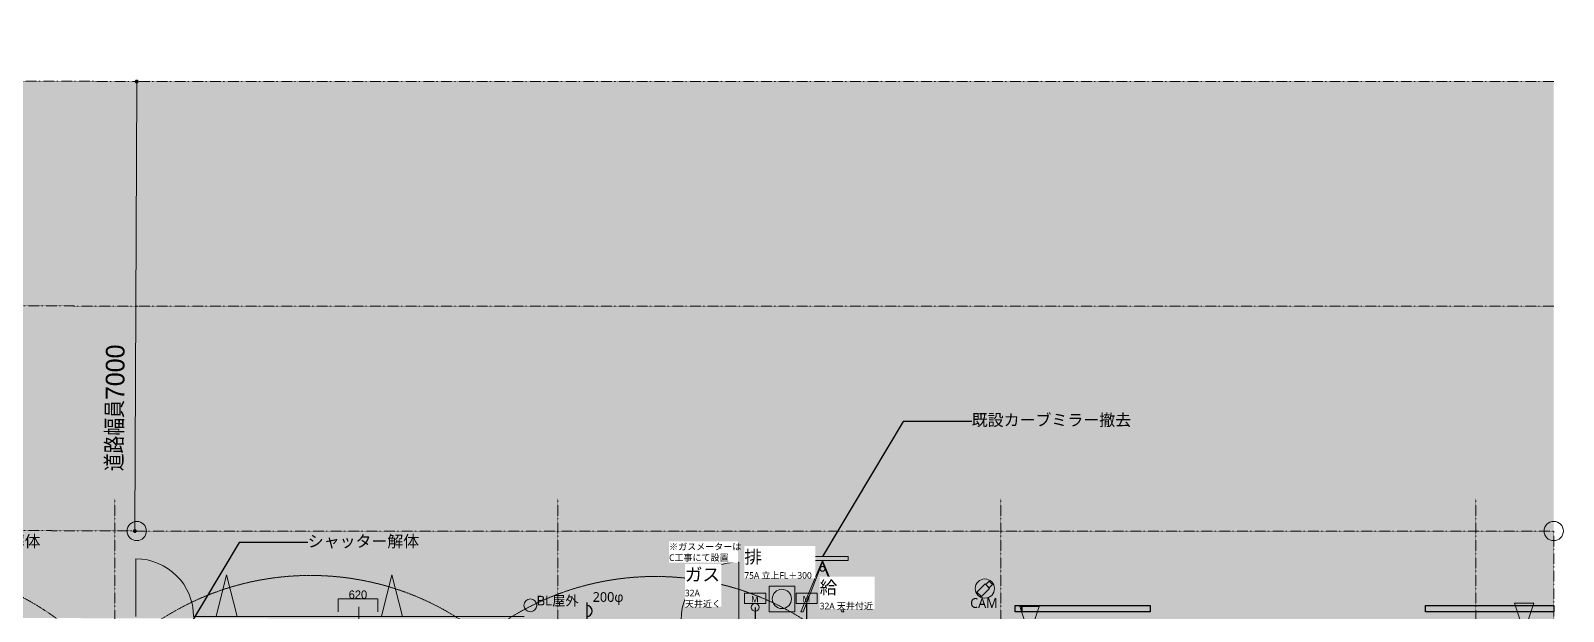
# Model space of a CAD drawing. Header units: millimetres. Extents: x -376000 to 292178, y -193032 to 188048.
# Drawn here: x -284079 to -260204, y 71181 to 80224 of the extents above; entities that cross this region are included whole.
import ezdxf

# ---------------------------------------------------------------- set-up
doc = ezdxf.new("R2010")
doc.units = ezdxf.units.MM
doc.header["$PDMODE"] = 1
doc.header["$PDSIZE"] = -2
doc.linetypes.add('VW-01 短破線', pattern=[2.116125, 1.058062, -1.058062])
doc.linetypes.add('ラインタイプ-6', pattern=[5.291531, 3.175, -1.058062, 0.352704, -0.705764])
for name, color, linetype, lineweight in [('00_一般', 7, 'Continuous', 5), ('07_文字・記号', 7, 'Continuous', 9), ('_セキュリティー (2D)', 7, 'Continuous', 5), ('_塗（エリア） (2D)', 7, 'Continuous', 5), ('_天井プロット (2D)', 7, 'Continuous', 5), ('_平面図(既存部) (2D)', 7, 'Continuous', 5), ('_平面図（新設） (2D)', 7, 'Continuous', 5), ('_文字・記号 (2D)', 7, 'Continuous', 5), ('_給排水ガス (2D)', 7, 'Continuous', 5), ('_解体部 (2D)', 7, 'Continuous', 5), ('一般', 7, 'Continuous', 5), ('寸法', 7, 'Continuous', 5)]:
    doc.layers.add(name, color=color, linetype=linetype, lineweight=lineweight)
for name, color, linetype, lineweight, true_color in [('02_0.25', 1, 'Continuous', 25, 0xff0000), ('03_0.15', 7, 'Continuous', 15, 0x990099), ('04_0.10', 7, 'Continuous', 9, 0x0099ff), ('06一点鎖線', 7, 'ラインタイプ-6', 9, 0x9999ff), ('08_ハッチ・色', 7, 'Continuous', 5, 0x888888)]:
    doc.layers.add(name, color=color, linetype=linetype, lineweight=lineweight, true_color=true_color)
doc.styles.add('Helvetica', font='')
doc.styles.add('Hiragino Kaku Gothic Pro W3', font='', dxfattribs={"bigfont": 'Hiragino Kaku Gothic Pro W3'})
doc.styles.add('Hiragino Sans W3', font='', dxfattribs={"bigfont": 'Hiragino Sans W3'})
doc.styles.add('Yu Gothic UI', font='Yu Gothic UI.ttf')
doc.styles.add('Yu Gothic UI (bold)', font='Yu Gothic UI.ttf')
doc.styles.add('Yu Gothic UI Semilight', font='Yu Gothic UI Semilight.ttf')
doc.styles.add('ＭＳ Ｐゴシック', font='MS PGothic.ttf')
doc.styles.get('Helvetica').set_extended_font_data('Helvetica')
doc.styles.get('Hiragino Kaku Gothic Pro W3').set_extended_font_data('Hiragino Kaku Gothic Pro W3')
doc.styles.get('Hiragino Sans W3').set_extended_font_data('Hiragino Sans W3')
doc.dimstyles.new('RGT', dxfattribs={"dimtxt": 161.781684, "dimasz": 0.999939, "dimexe": 0, "dimexo": 1, "dimgap": 0.5, "dimtad": 1, "dimdsep": 46, "dimtxsty": 'Hiragino Sans W3', "dimblk": 'DOT', "dimblk1": 'DOT', "dimblk2": 'DOT', "dimcen": 0, "dimazin": 0, "dimtfac": 1, "dimtix": 1, "dimtmove": 0, "dimatfit": 0, "dimldrblk": 'VW_FILLEDARROW', "dimfxl": 1, "dimfrac": 2, "dimtolj": 1, "dimarcsym": 0})
doc.dimstyles.new('建具表寸法', dxfattribs={"dimtxt": 161.781684, "dimasz": 0.199988, "dimexe": 0, "dimexo": 0.3, "dimgap": 0.005, "dimtad": 1, "dimdsep": 46, "dimtxsty": 'Hiragino Sans W3', "dimblk": 'DOT', "dimblk1": 'DOT', "dimblk2": 'DOT', "dimcen": 0, "dimazin": 0, "dimtfac": 1, "dimtix": 1, "dimtmove": 0, "dimatfit": 0, "dimldrblk": 'VW_FILLEDARROW', "dimfxl": 1, "dimfrac": 2, "dimtolj": 1, "dimarcsym": 0})

# ---------------------------------------------------------------- blocks, each defined once
blk = doc.blocks.new('給排水ガス (2D)')
at = {"layer": '02_0.25'}
for p, q in [((-272793, 71243), (-272793, 70863)), ((-271990, 70863), (-271990, 71303))]:
    blk.add_line(p, q, dxfattribs=at)
at = {"layer": '04_0.10', "flags": 128}
for points in [[(-272628, 71463), (-272628, 71303), (-272958, 71303), (-272958, 71463)], [(-271825, 71463), (-271825, 71303), (-272155, 71303), (-272155, 71463)]]:
    blk.add_lwpolyline(points, close=True, dxfattribs=at)
at = {"layer": '04_0.10', "linetype": 'Continuous', "flags": 128}
blk.add_lwpolyline([(-272177, 71575), (-272177, 71175), (-272577, 71175), (-272577, 71575)], close=True, dxfattribs=at)
at = {"layer": '04_0.10', "linetype": 'Continuous'}
blk.add_circle((-272377, 71375), 150, dxfattribs=at)
at = {"layer": '04_0.10'}
blk.add_circle((-272793, 71243), 60, dxfattribs=at)
at = {"layer": '04_0.10', "char_height": 101, "attachment_point": 1, "line_spacing_factor": 1.006498, "style": 'Yu Gothic UI Semilight'}
for insert in [(-272857, 71422), (-272055, 71422)]:
    blk.add_mtext('M', dxfattribs=dict(at, insert=insert))
blk = doc.blocks.new('塗（エリア） (2D)')
at = {"layer": '08_ハッチ・色', "linetype": 'Continuous', "lineweight": 0, "true_color": 0xeac0a9, "transparency": 33554483}
blk.add_hatch(color=31, dxfattribs=at).paths.add_polyline_path([(-299550, 39061), (-299676, 54073), (-300375, 73245), (-290384, 72465), (-282426, 72432), (-260354, 72432), (-260354, 79432), (-271390, 79432), (-282397, 79432), (-290097, 79464), (-294963, 79844), (-299830, 80224), (-302425, 80224), (-302425, 73245), (-302076, 63659), (-301726, 54073), (-301600, 39061)])
blk.add_hatch(color=31, dxfattribs=at).paths.add_polyline_path([(-299550, 39061), (-299676, 54073), (-300375, 73245), (-290384, 72465), (-282426, 72432), (-260354, 72432), (-260354, 79432), (-271390, 79432), (-282397, 79432), (-290097, 79464), (-294963, 79844), (-299830, 80224), (-302425, 80224), (-302425, 73245), (-302076, 63659), (-301726, 54073), (-301600, 39061)])
at = {"layer": '08_ハッチ・色', "linetype": 'Continuous', "lineweight": 0}
blk.add_hatch(color=253, dxfattribs=at).paths.add_polyline_path([(-296796, 71099), (-268766, 71049), (-268766, 70849), (-260353, 70849), (-260354, 72432), (-282455, 72432), (-290384, 72465), (-296796, 72966)])
blk = doc.blocks.new('平面図(既存部) (2D)')
at = {"layer": '03_0.15', "color": 7, "flags": 128}
for points in [[(-272145, 72035), (-271345, 72035), (-271345, 71975), (-272145, 71975)], [(-272080.162, 71173.559), (-271745, 71975), (-271413.595, 71173.559), (-271443.595, 71173.559), (-271745, 71945), (-272046.405, 71173.559)]]:
    blk.add_lwpolyline(points, close=True, dxfattribs=at)
at = {"layer": '03_0.15', "color": 7}
blk.add_circle((-271745, 71842.399), 37.5, dxfattribs=at)
at = {"layer": '06一点鎖線', "color": 7, "lineweight": 9}
for p, q in [((-290096.679, 79463.869), (-282396.973, 79431.94)), ((-290096.679, 79463.869), (-282396.973, 79431.94)), ((-282426, 79432), (-260354.2, 79432)), ((-282426, 79432), (-260354.2, 79432))]:
    blk.add_line(p, q, dxfattribs=at)
at = {"layer": '06一点鎖線', "color": 252, "linetype": 'ラインタイプ-6', "lineweight": 5, "true_color": 0x888888}
for p, q in [((-290240.339, 75964.434), (-282411.486, 75931.97)), ((-290240.339, 75964.434), (-282411.486, 75931.97)), ((-282426, 75932), (-260354.2, 75932)), ((-282426, 75932), (-260354.2, 75932))]:
    blk.add_line(p, q, dxfattribs=at)
at = {"layer": '06一点鎖線'}
for p, q in [((-282765.756, 72935.684), (-282765.756, 54935.684)), ((-282765.756, 72935.684), (-282765.756, 54935.684)), ((-275865.756, 72935.684), (-275865.756, 54935.684)), ((-275865.756, 72935.684), (-275865.756, 54935.684)), ((-268965.756, 72935.684), (-268965.756, 54935.684)), ((-268965.756, 72935.684), (-268965.756, 54935.684)), ((-261565.756, 72935.684), (-261565.756, 54935.684)), ((-261565.756, 72935.684), (-261565.756, 54935.684))]:
    blk.add_line(p, q, dxfattribs=at)
at = {"layer": '06一点鎖線', "color": 7, "lineweight": 9, "flags": 128}
blk.add_lwpolyline([(-300375, 73245), (-290384, 72465), (-282426, 72432), (-260354.2, 72432), (-260336.5, 54384.5), (-262234, 54446), (-287208.5, 54177.5), (-299676, 54073)], close=True, dxfattribs=at)
blk.add_lwpolyline([(-300375, 73245), (-290384, 72465), (-282426, 72432), (-260354.2, 72432), (-260336.5, 54384.5), (-262234, 54446), (-287208.5, 54177.5), (-299676, 54073)], close=True, dxfattribs=at)
at = {"layer": '06一点鎖線', "color": 7, "linetype": 'Continuous', "lineweight": 13}
for centre in [(-282426, 72432), (-282426, 72432), (-260354.2, 72432), (-260354.2, 72432)]:
    blk.add_circle(centre, 150, dxfattribs=at)
blk = doc.blocks.new('引出線付き注釈-2')
at = {"layer": '02_0.25'}
for p, q in [((0, 0), (-1256, -2105)), ((1069, 0), (0, 0))]:
    blk.add_line(p, q, dxfattribs=at)
at = {"layer": '02_0.25', "insert": (1070, 112), "char_height": 181.9, "width": 2545.08, "attachment_point": 1, "line_spacing_factor": 0.840015, "style": 'Helvetica'}
blk.add_mtext('既設カーブミラー撤去', dxfattribs=at)
blk = doc.blocks.new('_Dot')
at = {"color": 0, "linetype": 'ByBlock', "lineweight": -2}
blk.add_line((-0.5, 0), (-1, 0), dxfattribs=at)
at = {"color": 0, "linetype": 'ByBlock', "const_width": 0.5}
blk.add_lwpolyline([(-0.25, 0, 1), (0.25, 0, 1)], format="xyb", close=True, dxfattribs=at)
blk = doc.blocks.new('*D271')
at = {"layer": 'Defpoints', "color": 0}
for p in [(-279291, 71374), (-279291, 71174), (-278671, 71174)]:
    blk.add_point(p, dxfattribs=at)
at = {"layer": '寸法', "color": 0, "lineweight": -2}
for p, q in [((-279291, 71174), (-279291, 71374)), ((-278683, 71374), (-279279, 71374)), ((-278671, 71174), (-278671, 71374))]:
    blk.add_line(p, q, dxfattribs=at)
at = {"layer": '寸法', "color": 0, "lineweight": -2, "xscale": 11.999267578125, "yscale": 11.999267578125, "zscale": 11.999267578125, "rotation": 180}
blk.add_blockref('_Dot', (-279291, 71374), dxfattribs=at)
at = {"layer": '寸法', "color": 0, "lineweight": -2, "xscale": 11.999267578125, "yscale": 11.999267578125, "zscale": 11.999267578125}
blk.add_blockref('_Dot', (-278671, 71374), dxfattribs=at)
at = {"layer": '寸法', "color": 0, "insert": (-278981, 71441), "char_height": 129.4, "attachment_point": 5, "style": 'Hiragino Kaku Gothic Pro W3'}
blk.add_mtext('\\A1;620', dxfattribs=at)
blk = doc.blocks.new('VW_FILLEDARROW')
at = {"color": 0, "linetype": 'Continuous', "lineweight": 5, "transparency": 16777216, "flags": 128}
blk.add_lwpolyline([(-161.33, 43.23), (0, 0), (-161.33, -43.23)], close=True, dxfattribs=at)
blk = doc.blocks.new('引出線付き注釈-4')
at = {"layer": '02_0.25'}
for p, q in [((0, 0), (-837, -1403)), ((1069, 0), (0, 0))]:
    blk.add_line(p, q, dxfattribs=at)
at = {"layer": '02_0.25', "insert": (1070, 112), "char_height": 181.9, "width": 1798.32, "attachment_point": 1, "line_spacing_factor": 0.840015, "style": 'Helvetica'}
blk.add_mtext('シャッター解体', dxfattribs=at)
blk = doc.blocks.new('引出線付き注釈-5')
at = {"layer": '02_0.25'}
for p, q in [((0, 0), (-837, -1403)), ((1069, 0), (0, 0))]:
    blk.add_line(p, q, dxfattribs=at)
at = {"layer": '02_0.25', "insert": (1070, 112), "char_height": 181.9, "width": 1798.32, "attachment_point": 1, "line_spacing_factor": 0.840015, "style": 'Helvetica'}
blk.add_mtext('シャッター解体', dxfattribs=at)
blk = doc.blocks.new('グループ-704')
at = {"layer": '04_0.10'}
blk.add_line((-273046, 71949), (-273046, 71049), dxfattribs=at)
blk.add_arc((-273046, 71049), 900, 90, 180, dxfattribs=at)
blk = doc.blocks.new('グループ-708')
at = {"layer": '04_0.10'}
blk.add_line((-282441, 71999), (-282441, 71099), dxfattribs=at)
blk.add_arc((-282441, 71099), 900, 0, 90, dxfattribs=at)
blk = doc.blocks.new('グループ-709')
at = {"layer": '04_0.10'}
for p, q in [((-281191, 71099), (-281026, 71748)), ((-280861, 71099), (-281026, 71748)), ((-278616, 71099), (-278451, 71748)), ((-278286, 71099), (-278451, 71748)), ((-278966, 71249), (-278966, 70949)), ((-276391, 71099), (-281541, 71099))]:
    blk.add_line(p, q, dxfattribs=at)
blk = doc.blocks.new('平面図（新設） (2D)')
at = {"layer": '04_0.10'}
for name in ['グループ-708', 'グループ-704', 'グループ-709']:
    blk.add_blockref(name, (0, 0), dxfattribs=at)
blk = doc.blocks.new('グループ-1195')
at = {"layer": '07_文字・記号', "color": 160, "true_color": 0x003dff, "flags": 128}
blk.add_lwpolyline([(-268670, 71256), (-268370, 71256), (-268520, 70806)], close=True, dxfattribs=at)
at = {"layer": '07_文字・記号', "color": 160, "true_color": 0x003dff}
blk.add_circle((-268520, 70806), 150, dxfattribs=at)
at = {"layer": '07_文字・記号', "color": 160, "true_color": 0x003dff, "insert": (-268437, 70666), "char_height": 150.8, "attachment_point": 1, "line_spacing_factor": 1.031872, "style": 'Yu Gothic UI (bold)'}
blk.add_mtext('SK', dxfattribs=at)
blk = doc.blocks.new('グループ-1196')
at = {"layer": '07_文字・記号', "color": 160, "true_color": 0x003dff, "flags": 128}
blk.add_lwpolyline([(-260966, 71306), (-260666, 71306), (-260816, 70856)], close=True, dxfattribs=at)
at = {"layer": '07_文字・記号', "color": 160, "true_color": 0x003dff}
blk.add_circle((-260816, 70856), 150, dxfattribs=at)
at = {"layer": '07_文字・記号', "color": 160, "true_color": 0x003dff, "insert": (-260732, 70716), "char_height": 150.8, "attachment_point": 1, "line_spacing_factor": 1.031872, "style": 'Yu Gothic UI (bold)'}
blk.add_mtext('SK', dxfattribs=at)
blk = doc.blocks.new('天井プロット (2D)')
at = {"layer": '02_0.25'}
blk.add_line((-275417, 71321), (-275417, 70503), dxfattribs=at)
blk.add_arc((-275417, 71186), 86, 270, 90, dxfattribs=at)
at = {"layer": '07_文字・記号', "color": 100, "linetype": 'VW-01 短破線', "true_color": 0x00ff3f}
for centre in [(-286216, 67599), (-279720, 67440), (-274348, 67424)]:
    blk.add_circle(centre, 4300, dxfattribs=at)
at = {"layer": '07_文字・記号', "color": 160, "true_color": 0x0036e9}
blk.add_circle((-276294, 71274), 100, dxfattribs=at)
at = {"layer": '07_文字・記号'}
for name in ['グループ-1195', 'グループ-1196']:
    blk.add_blockref(name, (0, 0), dxfattribs=at)
at = {"layer": '04_0.10', "insert": (-275324, 71480), "char_height": 150.8, "attachment_point": 1, "line_spacing_factor": 1.005088, "style": 'Yu Gothic UI Semilight'}
blk.add_mtext('200φ', dxfattribs=at)
at = {"layer": '07_文字・記号', "color": 160, "true_color": 0x0036e9, "insert": (-276196, 71423), "char_height": 150.8, "attachment_point": 1, "line_spacing_factor": 1.006498, "style": 'ＭＳ Ｐゴシック'}
blk.add_mtext('BL屋外', dxfattribs=at)
at = {"color": 255}
blk.add_wipeout([(-273888, 71255), (-273318, 71255), (-273318, 71921), (-273888, 71921)], dxfattribs=at).dxf.layer = '00_一般'
at = {"layer": '00_一般', "insert": (-273888, 71854), "char_height": 201.01, "attachment_point": 1, "line_spacing_factor": 1.007555, "style": 'Yu Gothic UI Semilight'}
blk.add_mtext('ガス\\P{\\H0.5x;32A\\P天井近く}', dxfattribs=at)
at = {"color": 255}
blk.add_wipeout([(-274134, 71938), (-273061, 71938), (-273061, 72271), (-274134, 72271)], dxfattribs=at).dxf.layer = '00_一般'
at = {"layer": '00_一般', "insert": (-274134, 72237), "char_height": 100.5, "attachment_point": 1, "line_spacing_factor": 1.006498, "style": 'Yu Gothic UI Semilight'}
blk.add_mtext('※ガスメーターは\\PC工事にて設置', dxfattribs=at)
at = {"color": 255}
blk.add_wipeout([(-272962, 71697), (-271854, 71697), (-271854, 72197), (-272962, 72197)], dxfattribs=at).dxf.layer = '00_一般'
at = {"layer": '00_一般', "insert": (-272962, 72129), "char_height": 201.01, "attachment_point": 1, "line_spacing_factor": 1.007555, "style": 'Yu Gothic UI Semilight'}
blk.add_mtext('排\\P{\\H0.5x;75A 立上FL＋300}', dxfattribs=at)
at = {"color": 255}
blk.add_wipeout([(-271788, 71220), (-270933, 71220), (-270933, 71720), (-271788, 71720)], dxfattribs=at).dxf.layer = '一般'
at = {"layer": '一般', "insert": (-271788, 71652), "char_height": 201.01, "attachment_point": 1, "line_spacing_factor": 1.007555, "style": 'Yu Gothic UI Semilight'}
blk.add_mtext('給\\P{\\H0.5x;32A 天井付近}', dxfattribs=at)
blk = doc.blocks.new('*D359')
at = {"layer": 'Defpoints', "color": 0}
for p in [(-282397, 79432), (-282455, 72432), (-282426, 72432)]:
    blk.add_point(p, dxfattribs=at)
at = {"layer": '寸法', "color": 0, "lineweight": -2}
for p, q in [((-282426, 79372), (-282455, 72492)), ((-282398, 79432), (-282426, 79432)), ((-282427, 72432), (-282455, 72432))]:
    blk.add_line(p, q, dxfattribs=at)
at = {"layer": '寸法', "color": 0, "lineweight": -2, "xscale": 59.99633789062499, "yscale": 59.99633789062499, "zscale": 59.99633789062499}
for p, rotation in [((-282426, 79432), 89.76240891098463), ((-282455, 72432), 269.7624089109846)]:
    blk.add_blockref('_Dot', p, dxfattribs=dict(at, rotation=rotation))
at = {"layer": '寸法', "color": 0, "lineweight": 5, "insert": (-282763, 74350), "char_height": 291.21, "attachment_point": 5, "rotation": 89.7624, "style": 'Hiragino Kaku Gothic Pro W3'}
blk.add_mtext('\\A1;道路幅員7000', dxfattribs=at)
blk = doc.blocks.new('*D396')
at = {"layer": 'Defpoints', "color": 0}
for p in [(-282397, 79432), (-282455, 72432), (-282426, 72432)]:
    blk.add_point(p, dxfattribs=at)
at = {"layer": '寸法', "color": 0, "lineweight": -2}
for p, q in [((-282426, 79372), (-282455, 72492)), ((-282398, 79432), (-282426, 79432)), ((-282427, 72432), (-282455, 72432))]:
    blk.add_line(p, q, dxfattribs=at)
at = {"layer": '寸法', "color": 0, "lineweight": -2, "xscale": 59.99633789062499, "yscale": 59.99633789062499, "zscale": 59.99633789062499}
for p, rotation in [((-282426, 79432), 89.76240891098463), ((-282455, 72432), 269.7624089109846)]:
    blk.add_blockref('_Dot', p, dxfattribs=dict(at, rotation=rotation))
at = {"layer": '寸法', "color": 0, "lineweight": 5, "insert": (-282763, 74350), "char_height": 291.21, "attachment_point": 5, "rotation": 89.7624, "style": 'Hiragino Kaku Gothic Pro W3'}
blk.add_mtext('\\A1;道路幅員7000', dxfattribs=at)
blk = doc.blocks.new('グループ-1468')
at = {"layer": '04_0.10', "linetype": 'Continuous', "lineweight": 0, "true_color": 0xafb9da}
h = blk.add_hatch(color=9, dxfattribs=at)
edge = h.paths.add_edge_path()
edge.add_arc((0, 96), 150, 0, 360)
at = {"layer": '04_0.10', "color": 7, "lineweight": 13, "flags": 128}
for points in [[(-53, -30), (-124, 41), (4, 168), (74, 97)], [(66, 106), (13, 159), (66, 212), (119, 159)]]:
    blk.add_lwpolyline(points, close=True, dxfattribs=at)
at = {"layer": '04_0.10', "color": 7, "lineweight": 13}
blk.add_circle((0, 96), 150, dxfattribs=at)
blk = doc.blocks.new('防犯カメラ')
at = {"layer": '04_0.10'}
blk.add_blockref('グループ-1468', (0, 0), dxfattribs=at)
at = {"layer": '04_0.10', "color": 7, "insert": (-229, -130), "char_height": 150.8, "attachment_point": 4, "line_spacing_factor": 1.006498, "style": 'Yu Gothic UI'}
blk.add_mtext('CAM', dxfattribs=at)
blk = doc.blocks.new('セキュリティー (2D)')
at = {"layer": '04_0.10'}
blk.add_blockref('防犯カメラ', (-269215, 71440), dxfattribs=at)
blk = doc.blocks.new('解体部 (2D)')
at = {"layer": '02_0.25', "flags": 128}
for points in [[(-268740.756, 71273.559), (-268640.756, 71273.559), (-268640.756, 71173.559), (-268740.756, 71173.559)], [(-268640.756, 71273.559), (-266640.756, 71273.559), (-266640.756, 71173.559), (-268640.756, 71173.559)], [(-262352.966, 71273.559), (-260352.966, 71273.559), (-260352.966, 71173.559), (-262352.966, 71173.559)]]:
    blk.add_lwpolyline(points, close=True, dxfattribs=at)
at = {"layer": '02_0.25'}
for name, p in [('引出線付き注釈-2', (-270488.903, 74140)), ('引出線付き注釈-5', (-286731.849, 72251.437)), ('引出線付き注釈-4', (-280832.601, 72251.437))]:
    blk.add_blockref(name, p, dxfattribs=at)
at = {"layer": '寸法'}
dim = blk.add_linear_dim(base=(-279290.756, 71373.559), p1=(-278670.756, 71173.559), p2=(-279290.756, 71173.559), dimstyle='建具表寸法', override={"dimtxt": 129.425347, "dimasz": 11.999268, "dimgap": 0.3, "dimpost": '<>', "dimtxsty": 'Hiragino Kaku Gothic Pro W3', "dimtmove": 2}, dxfattribs=at)
dim.commit()
dim.dimension.update_dxf_attribs({"geometry": '*D271', "text_midpoint": (-278980.756, 71440.599)})
blk = doc.blocks.new('文字・記号 (2D)')
at = {"layer": '寸法', "lineweight": 5}
for picture in ['*D359', '*D396']:
    dim = blk.add_linear_dim(base=(-282455.027, 72432.12), p1=(-282396.973, 79431.94), p2=(-282426, 72432), angle=269.7624089, dimstyle='RGT', override={"dimtxt": 291.207031, "dimasz": 59.996338, "dimgap": 30, "dimpost": '道路幅員<>', "dimtxsty": 'Hiragino Kaku Gothic Pro W3', "dimtmove": 2}, dxfattribs=at)
    dim.commit()
    dim.dimension.update_dxf_attribs({"geometry": picture, "text_midpoint": (-282762.652, 74349.521), "dimtype": 161})

msp = doc.modelspace()

# ---------------------------------------------------------------- block references
at = {"layer": '_塗（エリア） (2D)'}
msp.add_blockref('塗（エリア） (2D)', (0, 0), dxfattribs=at)
at = {"layer": '_給排水ガス (2D)'}
msp.add_blockref('給排水ガス (2D)', (0, 0), dxfattribs=at)

# ---------------------------------------------------------------- next in the draw order: block references
at = {"layer": '_平面図(既存部) (2D)'}
msp.add_blockref('平面図(既存部) (2D)', (0, 0), dxfattribs=at)

# ---------------------------------------------------------------- next in the draw order: block references
at = {"layer": '_解体部 (2D)'}
msp.add_blockref('解体部 (2D)', (0, 0), dxfattribs=at)

# ---------------------------------------------------------------- next in the draw order: block references
at = {"layer": '_平面図（新設） (2D)'}
msp.add_blockref('平面図（新設） (2D)', (0, 0), dxfattribs=at)

# ---------------------------------------------------------------- next in the draw order: block references
at = {"layer": '_天井プロット (2D)'}
msp.add_blockref('天井プロット (2D)', (0, 0), dxfattribs=at)

# ---------------------------------------------------------------- next in the draw order: block references
at = {"layer": '_文字・記号 (2D)'}
msp.add_blockref('文字・記号 (2D)', (0, 0), dxfattribs=at)

# ---------------------------------------------------------------- next in the draw order: block references
at = {"layer": '_セキュリティー (2D)'}
msp.add_blockref('セキュリティー (2D)', (0, 0), dxfattribs=at)

doc.saveas('drawing.dxf')
